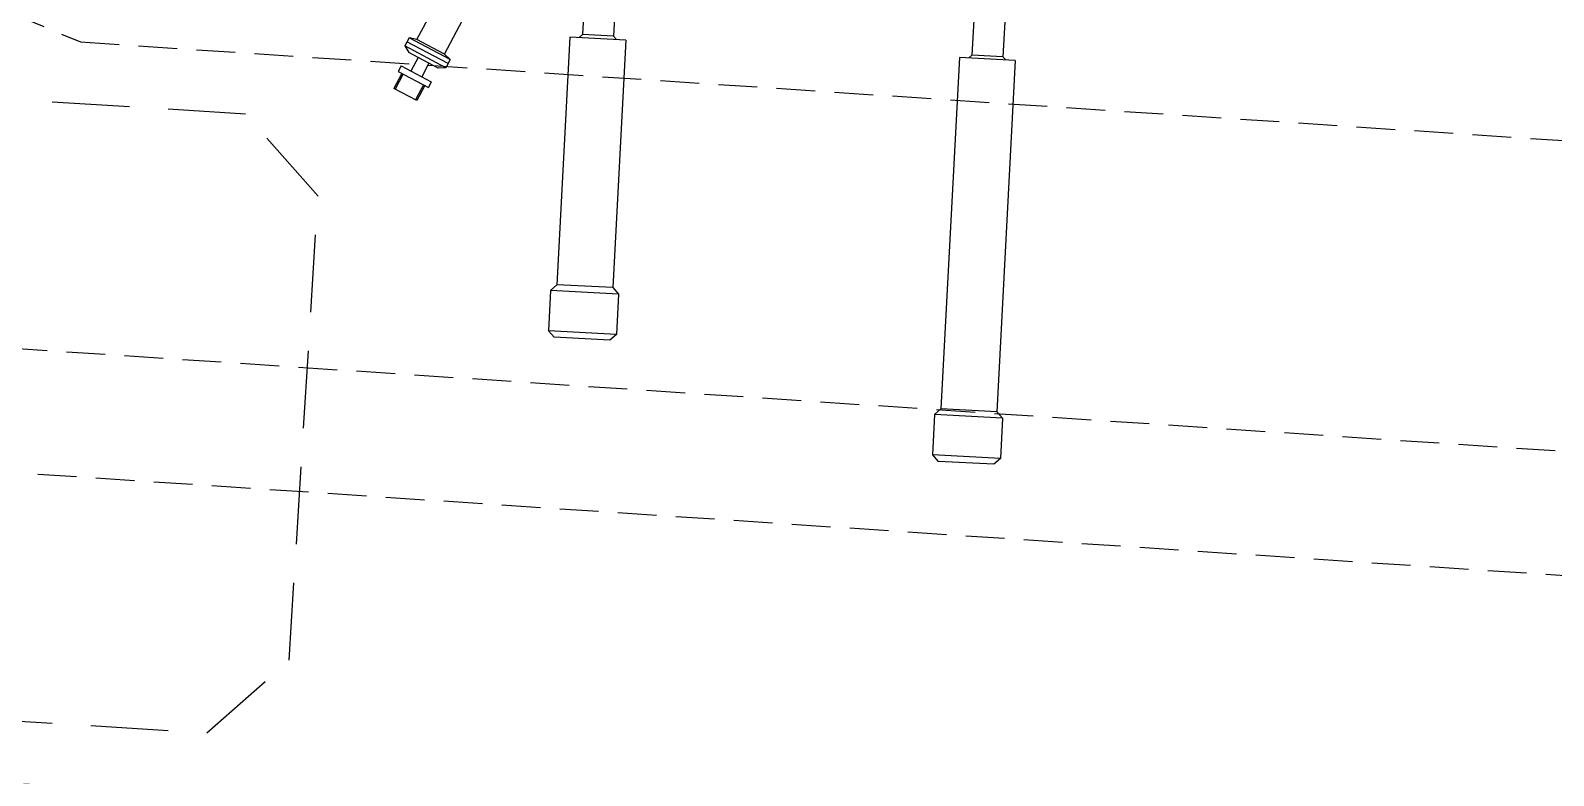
# Model space of a CAD drawing. Extents: x -50 to 48714, y -13211 to 6743.
# Drawn here: x 23704 to 24687, y -1268 to -787 of the extents above; entities that cross this region are included whole.
import ezdxf

# ---------------------------------------------------------------- set-up
doc = ezdxf.new("R2010")
doc.units = 0
doc.header["$LTSCALE"] = 50
doc.linetypes.add('UE46_01$0$GESTRICHELTX2', pattern=[1.5, 1, -0.5])
doc.linetypes.add('UE46_01$0$VERDECKTX2', pattern=[0.75, 0.5, -0.25])
doc.layers.get('0').update_dxf_attribs({"linetype": 'CONTINUOUS'})
doc.layers.add('UE46_01$0$M_TRASSE', color=7, linetype='UE46_01$0$VERDECKTX2')
doc.layers.add('UE46_01$0$MEDIEN_SAEULEN', color=7, linetype='UE46_01$0$GESTRICHELTX2')

# ---------------------------------------------------------------- blocks, each defined once
blk = doc.blocks.new('UE46_01$0$GK_UE46PGM_O')
for p, q in [((264.48, -427.72), (234.34, -363.09)), ((246.36, -436.18), (216.22, -371.54)), ((-113.6, -385), (-113.6, -419)), ((-93.6, -385), (-93.6, -419)), ((138, -385), (138, -419)), ((158, -385), (158, -419)), ((-121.6, -421), (-121.6, -648)), ((-121.6, -421), (-85.6, -421)), ((-113.6, -419), (-115.6, -421)), ((-113.6, -419), (-93.6, -419)), ((-93.6, -419), (-91.6, -421)), ((-85.6, -421), (-85.6, -648)), ((130, -421), (166, -421)), ((130, -421), (130, -581)), ((138, -419), (136, -421)), ((138, -419), (158, -419)), ((158, -419), (160, -421)), ((166, -421), (166, -581)), ((242.39, -439.5), (269.58, -426.83)), ((243.66, -442.22), (270.85, -429.54)), ((244.93, -444.94), (272.12, -432.26)), ((246.36, -436.18), (264.48, -427.72)), ((264.48, -427.72), (269.58, -426.83)), ((272.12, -432.26), (269.25, -436.36)), ((269.58, -426.83), (272.12, -432.26)), ((246.36, -436.18), (242.39, -439.5)), ((242.39, -439.5), (244.93, -444.94)), ((249.91, -445.38), (269.25, -436.36)), ((263.21, -439.18), (267.43, -448.24)), ((244.93, -444.94), (249.91, -445.38)), ((273.78, -445.28), (253.84, -454.58)), ((275.47, -448.91), (255.53, -458.21)), ((255.95, -442.56), (260.18, -451.62)), ((272.27, -450.4), (276.92, -460.37)), ((273.05, -450.04), (277.7, -460.01)), ((273.78, -445.28), (275.47, -448.91)), ((253.84, -454.58), (255.53, -458.21)), ((257.95, -457.08), (262.6, -467.05)), ((258.72, -456.72), (263.37, -466.68)), ((262.6, -467.05), (277.7, -460.01)), ((130, -581), (126, -585)), ((126, -585), (170, -585)), ((126, -585), (126, -611)), ((130, -581), (166, -581)), ((166, -581), (170, -585)), ((170, -585), (170, -611)), ((126, -611), (170, -611)), ((126, -611), (130, -615)), ((130, -615), (166, -615)), ((170, -611), (166, -615)), ((-121.6, -648), (-125.6, -652)), ((-121.6, -648), (-85.6, -648)), ((-85.6, -648), (-81.6, -652)), ((-125.6, -652), (-81.6, -652)), ((-125.6, -652), (-125.6, -678)), ((-81.6, -652), (-81.6, -678)), ((-125.6, -678), (-121.6, -682)), ((-125.6, -678), (-81.6, -678)), ((-81.6, -678), (-85.6, -682)), ((-121.6, -682), (-85.6, -682))]:
    blk.add_line(p, q)
blk = doc.blocks.new('UE46_01$0$M_SAEULE')
at = {"layer": 'UE46_01$0$MEDIEN_SAEULEN'}
blk.add_lwpolyline([(-200, 150), (-200, -150), (-150, -200), (150, -200), (200, -150), (200, 150), (150, 200), (-150, 200)], close=True, dxfattribs=at)
blk = doc.blocks.new('UE46_01')
at = {"layer": 'UE46_01$0$M_TRASSE'}
for p, q in [((22305.4, -197.11), (22212.97, -418.59)), ((22305.4, -197.11), (23736.45, -794.33)), ((22228.37, -381.68), (23690.06, -991.69)), ((22120.53, -640.08), (22212.97, -418.59)), ((22197.56, -455.51), (23671.5, -1070.63)), ((22120.53, -640.08), (23625.11, -1267.99)), ((23736.45, -794.33), (26655.44, -988.41)), ((23690.06, -991.69), (26641.25, -1187.9)), ((26655.44, -988.41), (28979, -1164.55)), ((23671.5, -1070.63), (26635.57, -1267.7)), ((28979, -1164.55), (31559.71, -1239.03)), ((26641.25, -1187.9), (28968.55, -1364.33)), ((31559.71, -1239.03), (32106.1, -1262.96)), ((32106.1, -1262.96), (32095.6, -1502.73)), ((23625.11, -1267.99), (26621.38, -1467.2)), ((26635.57, -1267.7), (28964.37, -1444.24)), ((28968.55, -1364.33), (31552.45, -1438.9)), ((28964.37, -1444.24), (31549.54, -1518.85)), ((31552.45, -1438.9), (32097.35, -1462.76)), ((26621.38, -1467.2), (28953.92, -1644.02)), ((32085.1, -1742.5), (32095.6, -1502.73)), ((31549.54, -1518.85), (32093.85, -1542.69)), ((28953.92, -1644.02), (31542.28, -1718.72)), ((31542.28, -1718.72), (32085.1, -1742.5))]:
    blk.add_line(p, q, dxfattribs=at)
at = {"xscale": -1, "rotation": 356.9999999999987}
blk.add_blockref('UE46_01$0$GK_UE46PGM_O', (24240.06, -379.44), dxfattribs=at)
at = {"layer": 'UE46_01$0$MEDIEN_SAEULEN', "rotation": 176.4257905147617}
blk.add_blockref('UE46_01$0$M_SAEULE', (23680.78, -1031.16), dxfattribs=at)

msp = doc.modelspace()

# ---------------------------------------------------------------- block references
msp.add_blockref('UE46_01', (0, 0))

doc.saveas('drawing.dxf')
